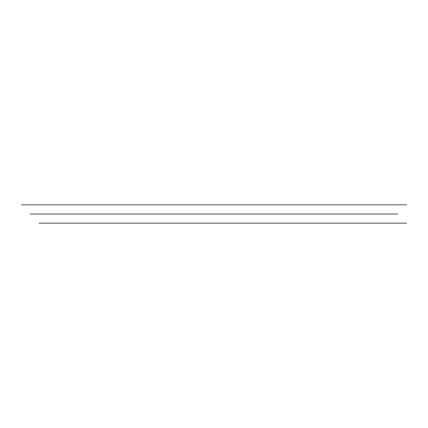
<?xml version="1.0" encoding="UTF-8"?>
<svg xmlns="http://www.w3.org/2000/svg" width="428" height="428" viewBox="0 0 428 428"><rect width="100%" height="100%" fill="white"/><g stroke="black" fill="none" stroke-linecap="round" stroke-linejoin="round"><path stroke-width="0.64" d="M21.4 204.894L406.6 204.894M30.153 214L397.847 214M38.911 223.106L406.536 223.106"/></g></svg>
